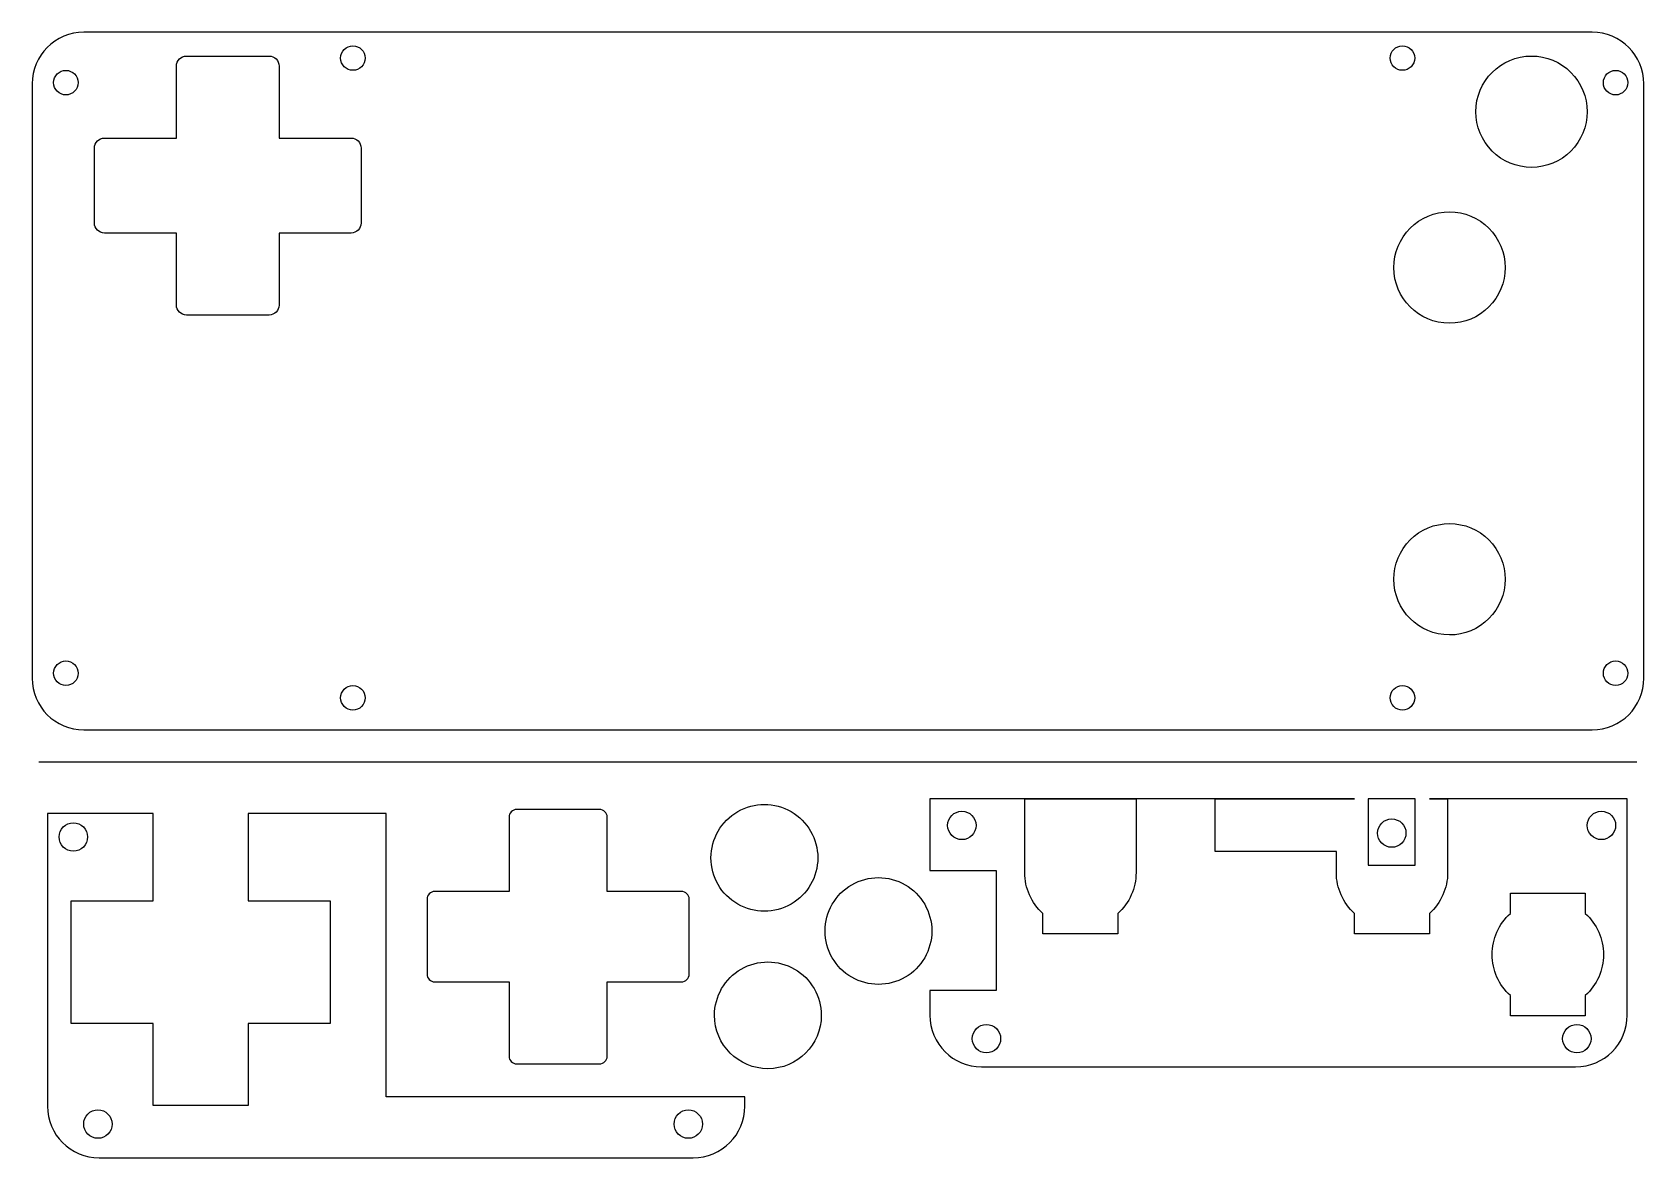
# Model space of a CAD drawing. Extents: x 10 to 135, y 10 to 97.
import ezdxf

# ---------------------------------------------------------------- set-up
doc = ezdxf.new("R2010")
doc.units = 0
doc.layers.get('0').update_dxf_attribs({"linetype": 'CONTINUOUS'})

msp = doc.modelspace()

# ---------------------------------------------------------------- linework, layer by layer
at = {"color": 7}
for p, q in [((130.800097, 97.130327), (14.000493, 97.130327)), ((21.941611, 95.288061), (28.341738, 95.288061)), ((21.941611, 95.288061), (21.941611, 95.288061)), ((34.831781, 96.082847), (34.831781, 96.082847)), ((116.111066, 96.082847), (116.111066, 96.082847)), ((126.106321, 95.288061), (126.106321, 95.288061)), ((12.606779, 94.178051), (12.606779, 94.178051)), ((29.116885, 94.512914), (29.116885, 88.93806)), ((132.621172, 94.178051), (132.621172, 94.178051)), ((10.00022, 93.13057), (10.00022, 47.130274)), ((134.79985, 47.130274), (134.79985, 93.13057)), ((15.59161, 88.93806), (21.166464, 88.93806)), ((29.116885, 88.93806), (34.691739, 88.93806)), ((119.756324, 83.223164), (119.756324, 83.223164)), ((21.166464, 76.01327), (21.166464, 81.588124)), ((34.691739, 81.588124), (29.116885, 81.588124)), ((28.341738, 75.238123), (21.941611, 75.238123)), ((119.756324, 59.093367), (119.756324, 59.093367)), ((12.606779, 48.458357), (12.606779, 48.458357)), ((132.621172, 48.458357), (132.621172, 48.458357)), ((34.831781, 46.553049), (34.831781, 46.553049)), ((116.111066, 46.553049), (116.111066, 46.553049)), ((14.000493, 43.130517), (130.800097, 43.130517)), ((10.513507, 40.65612), (134.270144, 40.65612)), ((80.019079, 37.788274), (79.519367, 37.788274)), ((79.519367, 37.788274), (79.519367, 32.236671)), ((112.402118, 37.788274), (80.019079, 37.788274)), ((86.862072, 32.081626), (86.862072, 37.787741)), ((86.862072, 37.787741), (95.482216, 37.787741)), ((101.612077, 33.706511), (101.612077, 37.787921)), ((101.612077, 37.787921), (112.402118, 37.787921)), ((112.402118, 37.787921), (112.402118, 37.788274)), ((113.46045, 37.787921), (113.46045, 32.660068)), ((117.104155, 37.787921), (113.46045, 37.787921)), ((117.104155, 33.15978), (117.104155, 37.787921)), ((133.018949, 37.788256), (118.201765, 37.788256)), ((118.201765, 37.788256), (118.201765, 37.787904)), ((118.201765, 37.787904), (119.612013, 37.787904)), ((133.519177, 37.788256), (133.018949, 37.788256)), ((133.519177, 21.037871), (133.519177, 37.788256)), ((11.684063, 36.64989), (11.183836, 36.64989)), ((11.183836, 36.64989), (11.183836, 14.000106)), ((19.376103, 36.64989), (11.684063, 36.64989)), ((19.376103, 29.89113), (19.376103, 36.64989)), ((37.400844, 36.64989), (26.726039, 36.64989)), ((26.726039, 36.64989), (26.726039, 29.89113)), ((37.400844, 33.006184), (37.400844, 36.64989)), ((46.923655, 36.367115), (46.923655, 30.617078)), ((53.923745, 36.967078), (47.523618, 36.967078)), ((115.285663, 36.232459), (115.285663, 36.232459)), ((83.091758, 35.726884), (83.091758, 35.726884)), ((132.622075, 35.72688), (132.622075, 35.72688)), ((12.080941, 34.831394), (12.080941, 34.831394)), ((110.99187, 33.706511), (101.612077, 33.706511)), ((110.99187, 32.087485), (110.99187, 33.706511)), ((37.400844, 14.706006), (37.400844, 33.006184)), ((113.46045, 32.660068), (117.104155, 32.660068)), ((117.104155, 32.660068), (117.104155, 33.15978)), ((79.519367, 32.236671), (84.64722, 32.236671)), ((84.64722, 32.236671), (84.64722, 22.936465)), ((46.923655, 30.617078), (41.173618, 30.617078)), ((60.273746, 30.617078), (54.523709, 30.617078)), ((124.467015, 28.913863), (124.467015, 30.481206)), ((124.467015, 30.481206), (130.266662, 30.481206)), ((130.266662, 30.481206), (130.266662, 28.913344)), ((13.026102, 20.390934), (13.026102, 29.89113)), ((13.026102, 29.89113), (19.376103, 29.89113)), ((26.726039, 29.89113), (33.07604, 29.89113)), ((33.07604, 29.89113), (33.07604, 20.390934)), ((88.271805, 27.33153), (88.271805, 28.89991)), ((94.071968, 28.899392), (94.071968, 27.33153)), ((118.201765, 28.899568), (118.201765, 27.331706)), ((94.071968, 27.33153), (88.271805, 27.33153)), ((118.201765, 27.331706), (112.402118, 27.331706)), ((131.67691, 25.731628), (131.67691, 25.731628)), ((41.173618, 23.617505), (46.923655, 23.617505)), ((54.523709, 17.867468), (54.523709, 23.617505)), ((54.523709, 23.617505), (60.273746, 23.617505)), ((84.64722, 22.936465), (79.519367, 22.936465)), ((79.519367, 22.936465), (79.519367, 21.037871)), ((124.467015, 20.981529), (124.467015, 22.550424)), ((130.266662, 22.549391), (130.266662, 20.981529)), ((19.376103, 20.390934), (13.026102, 20.390934)), ((19.376103, 14.040933), (19.376103, 20.390934)), ((33.07604, 20.390934), (26.726039, 20.390934)), ((26.726039, 20.390934), (26.726039, 14.040933)), ((130.266662, 20.981529), (124.467015, 20.981529)), ((84.997069, 19.216782), (84.997069, 19.216782)), ((130.716764, 19.216782), (130.716764, 19.216782)), ((83.519123, 17.038118), (129.51942, 17.038118)), ((26.726039, 14.040933), (19.376103, 14.040933)), ((52.846416, 14.706006), (37.400844, 14.706006)), ((65.18365, 14.706006), (52.846416, 14.706006)), ((65.18365, 14.000106), (65.18365, 14.706006)), ((13.986249, 12.606392), (13.986249, 12.606392)), ((59.705947, 12.606392), (59.705947, 12.606392)), ((15.183593, 9.999834), (61.183893, 9.999834))]:
    msp.add_line(p, q, dxfattribs=at)
at = {"color": 1}
for p, q in [((70.834735, 33.213829), (70.834735, 33.213829)), ((79.667324, 27.552463), (79.667324, 27.552463)), ((71.105167, 21.025679), (71.105167, 21.025679))]:
    msp.add_line(p, q, dxfattribs=at)
at = {"color": 7}
for points in [[(14.000493, 97.130327), (11.784495, 97.130327), (10.00022, 95.346576), (10.00022, 93.13057)], [(134.79985, 93.13057), (134.799673, 95.346576), (133.015961, 97.130327), (130.800097, 97.130327)], [(21.166464, 94.512914), (21.166528, 94.940989), (21.513535, 95.287997), (21.941611, 95.288061)], [(28.341738, 95.288061), (28.769813, 95.287997), (29.116821, 94.940989), (29.116885, 94.512914)], [(33.881452, 95.133033), (33.881501, 95.385013), (33.981657, 95.626652), (34.159882, 95.80478)], [(34.159882, 94.461285), (33.981657, 94.639414), (33.881501, 94.881052), (33.881452, 95.133033)], [(34.159882, 95.80478), (34.338108, 95.982909), (34.5798, 96.082934), (34.831781, 96.082847)], [(34.831781, 96.082847), (35.356306, 96.082745), (35.781493, 95.657559), (35.781596, 95.133033)], [(35.781596, 95.133033), (35.781493, 94.608507), (35.356306, 94.183321), (34.831781, 94.183219)], [(115.161252, 95.133033), (115.161355, 95.657558), (115.586541, 96.082744), (116.111066, 96.082847)], [(116.111066, 94.183219), (115.586541, 94.183322), (115.161355, 94.608508), (115.161252, 95.133033)], [(116.111066, 96.082847), (116.363047, 96.082934), (116.604739, 95.982909), (116.782965, 95.80478)], [(116.782965, 95.80478), (116.96119, 95.626652), (117.061346, 95.385013), (117.061395, 95.133033)], [(117.061395, 95.133033), (117.061346, 94.881052), (116.96119, 94.639414), (116.782965, 94.461285)], [(121.796509, 90.978248), (121.796634, 93.358455), (123.726136, 95.287957), (126.106321, 95.288061)], [(126.106321, 95.288061), (127.249423, 95.288149), (128.34574, 94.834128), (129.154088, 94.025878)], [(11.656449, 93.22824), (11.6565, 93.48022), (11.756656, 93.721858), (11.934882, 93.899986)], [(11.934882, 93.899986), (12.113107, 94.078114), (12.354799, 94.178138), (12.606779, 94.178051)], [(12.606779, 94.178051), (13.131302, 94.177947), (13.556487, 93.752764), (13.556592, 93.22824)], [(21.166464, 88.93806), (21.166464, 88.93806), (21.166464, 94.512914), (21.166464, 94.512914)], [(34.831781, 94.183219), (34.5798, 94.183132), (34.338108, 94.283157), (34.159882, 94.461285)], [(116.782965, 94.461285), (116.604739, 94.283157), (116.363047, 94.183132), (116.111066, 94.183219)], [(129.154088, 94.025878), (129.962436, 93.217628), (130.416596, 92.12136), (130.416656, 90.978248)], [(131.671361, 93.22824), (131.671466, 93.752763), (132.096649, 94.177946), (132.621172, 94.178051)], [(132.621172, 94.178051), (133.145695, 94.177948), (133.570881, 93.752764), (133.570986, 93.22824)], [(11.934697, 92.556157), (11.756457, 92.734398), (11.656361, 92.97617), (11.656449, 93.22824)], [(12.606779, 92.277908), (12.354709, 92.27782), (12.112937, 92.377916), (11.934697, 92.556157)], [(13.278527, 92.55634), (13.100399, 92.378114), (12.85876, 92.277958), (12.606779, 92.277908)], [(13.556592, 93.22824), (13.55668, 92.97626), (13.456656, 92.734566), (13.278527, 92.55634)], [(131.949425, 92.556341), (131.771297, 92.734567), (131.671273, 92.97626), (131.671361, 93.22824)], [(132.621172, 92.277908), (132.369191, 92.277958), (132.127553, 92.378115), (131.949425, 92.556341)], [(133.29292, 92.55634), (133.114792, 92.378114), (132.873153, 92.277957), (132.621172, 92.277908)], [(133.570986, 93.22824), (133.571074, 92.976259), (133.471049, 92.734566), (133.29292, 92.55634)], [(123.058708, 87.930466), (122.250458, 88.738814), (121.79643, 89.835136), (121.796509, 90.978248)], [(130.416656, 90.978248), (130.416735, 89.835046), (129.962635, 88.738644), (129.154273, 87.930281)], [(14.816464, 88.162913), (14.816527, 88.590988), (15.163535, 88.937996), (15.59161, 88.93806)], [(34.691739, 88.93806), (35.119815, 88.937997), (35.466823, 88.590989), (35.466887, 88.162913)], [(14.816464, 82.363269), (14.816464, 82.363269), (14.816464, 88.162913), (14.816464, 88.162913)], [(35.466887, 88.162913), (35.466887, 88.162913), (35.466887, 82.363269), (35.466887, 82.363269)], [(126.106321, 86.667914), (124.96322, 86.667963), (123.866957, 87.122118), (123.058708, 87.930466)], [(129.154273, 87.930281), (128.34591, 87.121919), (127.249514, 86.667825), (126.106321, 86.667914)], [(116.70871, 81.960615), (117.51696, 82.768961), (118.613222, 83.223115), (119.756324, 83.223164)], [(119.756324, 83.223164), (120.899515, 83.223251), (121.995909, 82.769158), (122.804271, 81.960797)], [(15.59161, 81.588124), (15.163535, 81.588188), (14.816528, 81.935195), (14.816464, 82.363269)], [(21.166464, 81.588124), (21.166464, 81.588124), (15.59161, 81.588124), (15.59161, 81.588124)], [(29.116885, 81.588124), (29.116885, 81.588124), (29.116885, 76.01327), (29.116885, 76.01327)], [(35.466887, 82.363269), (35.466822, 81.935194), (35.119814, 81.588187), (34.691739, 81.588124)], [(115.446508, 78.912834), (115.446431, 80.055946), (115.900459, 81.152268), (116.70871, 81.960615)], [(122.804271, 81.960797), (123.612633, 81.152435), (124.066732, 80.056035), (124.066655, 78.912834)], [(119.756324, 74.603018), (117.376135, 74.60312), (115.446631, 76.532624), (115.446508, 78.912834)], [(124.066655, 78.912834), (124.066596, 77.769722), (123.612437, 76.673454), (122.80409, 75.865204)], [(21.941611, 75.238123), (21.513535, 75.238187), (21.166528, 75.585195), (21.166464, 76.01327)], [(29.116885, 76.01327), (29.116821, 75.585194), (28.769813, 75.238187), (28.341738, 75.238123)], [(122.80409, 75.865204), (121.995743, 75.056953), (120.899426, 74.60293), (119.756324, 74.603018)], [(116.708711, 57.830818), (117.516961, 58.639164), (118.613223, 59.093318), (119.756324, 59.093367)], [(119.756324, 59.093367), (120.899515, 59.093454), (121.995909, 58.639361), (122.804271, 57.831)], [(115.446508, 54.783039), (115.446431, 55.92615), (115.90046, 57.022472), (116.708711, 57.830818)], [(122.804271, 57.831), (123.612632, 57.022639), (124.066732, 55.92624), (124.066655, 54.783039)], [(119.756324, 50.473223), (117.376135, 50.473325), (115.446631, 52.402829), (115.446508, 54.783039)], [(124.066655, 54.783039), (124.066596, 53.639927), (123.612437, 52.543659), (122.80409, 51.735408)], [(122.80409, 51.735408), (121.995743, 50.927158), (120.899426, 50.473135), (119.756324, 50.473223)], [(11.656449, 47.508031), (11.656363, 47.760101), (11.756459, 48.00187), (11.934699, 48.18011)], [(11.934879, 46.836281), (11.756653, 47.014411), (11.656498, 47.25605), (11.656449, 47.508031)], [(11.934699, 48.18011), (12.11294, 48.358349), (12.35471, 48.458444), (12.606779, 48.458357)], [(12.606779, 48.458357), (12.858759, 48.458307), (13.100396, 48.358152), (13.278525, 48.179927)], [(13.556592, 47.508031), (13.556491, 46.983505), (13.131305, 46.558317), (12.606779, 46.558214)], [(13.278525, 48.179927), (13.456653, 48.001702), (13.556678, 47.760011), (13.556592, 47.508031)], [(131.671361, 47.508031), (131.671275, 47.760011), (131.7713, 48.001702), (131.949428, 48.179926)], [(132.621172, 46.558214), (132.096647, 46.558319), (131.671462, 46.983506), (131.671361, 47.508031)], [(131.949428, 48.179926), (132.127556, 48.358151), (132.369192, 48.458307), (132.621172, 48.458357)], [(132.621172, 48.458357), (132.873152, 48.458307), (133.114789, 48.358152), (133.292918, 48.179927)], [(133.570986, 47.508031), (133.570885, 46.983505), (133.145698, 46.558317), (132.621172, 46.558214)], [(133.292918, 48.179927), (133.471047, 48.001703), (133.571072, 47.760011), (133.570986, 47.508031)], [(10.00022, 47.130274), (10.00022, 44.914279), (11.784507, 43.130517), (14.000493, 43.130517)], [(12.606779, 46.558214), (12.354798, 46.558126), (12.113105, 46.658152), (11.934879, 46.836281)], [(33.881452, 45.603235), (33.881501, 45.855216), (33.981657, 46.096854), (34.159882, 46.274983)], [(34.159882, 46.274983), (34.338108, 46.453112), (34.5798, 46.553136), (34.831781, 46.553049)], [(34.831781, 46.553049), (35.356306, 46.552947), (35.781493, 46.127761), (35.781596, 45.603235)], [(115.161252, 45.603235), (115.161355, 46.127761), (115.586541, 46.552946), (116.111066, 46.553049)], [(116.111066, 46.553049), (116.363047, 46.553136), (116.604739, 46.453112), (116.782965, 46.274983)], [(116.782965, 46.274983), (116.96119, 46.096854), (117.061346, 45.855216), (117.061395, 45.603235)], [(130.800097, 43.130517), (133.016088, 43.130517), (134.79985, 44.914272), (134.79985, 47.130274)], [(34.1597, 44.931155), (33.98146, 45.109395), (33.881364, 45.351166), (33.881452, 45.603235)], [(34.831781, 44.652906), (34.579711, 44.652819), (34.33794, 44.752915), (34.1597, 44.931155)], [(35.503529, 44.931337), (35.3254, 44.753111), (35.083761, 44.652955), (34.831781, 44.652906)], [(35.781596, 45.603235), (35.781683, 45.351255), (35.681658, 45.109562), (35.503529, 44.931337)], [(115.439319, 44.931337), (115.26119, 45.109562), (115.161165, 45.351255), (115.161252, 45.603235)], [(116.111066, 44.652906), (115.859086, 44.652956), (115.617447, 44.753112), (115.439319, 44.931337)], [(116.783147, 44.931155), (116.604906, 44.752915), (116.363136, 44.652819), (116.111066, 44.652906)], [(117.061395, 45.603235), (117.061482, 45.351166), (116.961387, 45.109395), (116.783147, 44.931155)], [(95.482216, 37.787741), (95.482216, 37.787741), (95.482216, 32.081626), (95.482216, 32.081626)], [(119.612013, 37.787904), (119.612013, 37.787904), (119.612013, 32.086956), (119.612013, 32.086956)], [(47.523618, 36.967078), (47.192321, 36.96695), (46.923784, 36.698412), (46.923655, 36.367115)], [(54.523709, 36.367115), (54.52358, 36.698412), (54.255042, 36.96695), (53.923745, 36.967078)], [(54.523709, 30.617078), (54.523709, 30.617078), (54.523709, 36.367115), (54.523709, 36.367115)], [(80.891892, 35.726884), (80.892072, 36.334345), (81.384623, 36.826665), (81.992085, 36.826557)], [(81.992085, 36.826557), (82.599343, 36.826378), (83.091579, 36.334142), (83.091758, 35.726884)], [(114.18547, 35.132786), (114.18565, 35.740247), (114.678201, 36.232566), (115.285663, 36.232459)], [(115.285663, 36.232459), (115.892921, 36.23228), (116.385157, 35.740044), (116.385336, 35.132786)], [(130.42169, 35.72688), (130.421869, 36.334341), (130.914421, 36.826661), (131.521883, 36.826554)], [(131.521883, 36.826554), (132.129344, 36.826661), (132.621896, 36.334341), (132.622075, 35.72688)], [(12.080941, 34.831394), (12.081118, 35.438855), (12.573668, 35.931176), (13.18113, 35.931071)], [(13.18113, 35.931071), (13.788593, 35.931178), (14.281145, 35.438857), (14.281322, 34.831394)], [(81.214076, 34.948876), (81.007738, 35.155212), (80.891842, 35.435079), (80.891892, 35.726884)], [(81.992085, 34.626695), (81.70028, 34.626643), (81.420413, 34.742539), (81.214076, 34.948876)], [(83.091758, 35.726884), (83.091864, 35.119424), (82.599545, 34.626874), (81.992085, 34.626695)], [(114.507652, 34.354775), (114.301315, 34.561113), (114.185419, 34.840981), (114.18547, 35.132786)], [(116.385336, 35.132786), (116.385444, 34.525324), (115.893124, 34.032773), (115.285663, 34.032593)], [(130.743873, 34.948872), (130.537536, 35.155209), (130.42164, 35.435076), (130.42169, 35.72688)], [(131.521883, 34.626691), (131.230078, 34.62664), (130.950211, 34.742536), (130.743873, 34.948872)], [(132.299892, 34.948872), (132.093554, 34.742536), (131.813687, 34.62664), (131.521883, 34.626691)], [(132.622075, 35.72688), (132.622125, 35.435076), (132.506229, 35.155209), (132.299892, 34.948872)], [(12.403123, 34.053387), (12.196787, 34.259724), (12.08089, 34.53959), (12.080941, 34.831394)], [(13.18113, 33.731205), (12.889326, 33.731155), (12.609459, 33.847051), (12.403123, 34.053387)], [(13.959139, 34.053386), (13.752802, 33.847049), (13.472934, 33.731154), (13.18113, 33.731205)], [(14.281322, 34.831394), (14.281373, 34.53959), (14.165476, 34.259722), (13.959139, 34.053386)], [(115.285663, 34.032593), (114.993858, 34.032542), (114.71399, 34.148438), (114.507652, 34.354775)], [(88.271805, 28.89991), (87.375576, 29.715199), (86.86389, 30.870054), (86.862072, 32.081626)], [(95.482216, 32.081626), (95.480412, 30.869795), (94.968521, 29.71471), (94.071968, 28.899392)], [(110.99187, 32.081806), (110.991869, 32.083699), (110.991869, 32.085592), (110.99187, 32.087485)], [(112.402118, 28.899568), (111.505564, 29.714887), (110.993673, 30.869973), (110.99187, 32.081806)], [(119.612013, 32.081806), (119.61021, 30.869973), (119.09832, 29.714887), (118.201765, 28.899568)], [(119.612013, 32.086956), (119.612014, 32.085239), (119.612014, 32.083523), (119.612013, 32.081806)], [(41.173618, 30.617078), (40.842321, 30.616949), (40.573783, 30.348412), (40.573654, 30.017115)], [(40.573654, 30.017115), (40.573654, 30.017115), (40.573654, 24.217468), (40.573654, 24.217468)], [(60.873709, 30.017115), (60.87358, 30.348412), (60.605043, 30.616949), (60.273746, 30.617078)], [(60.873709, 24.217468), (60.873709, 24.217468), (60.873709, 30.017115), (60.873709, 30.017115)], [(112.402118, 27.331706), (112.402118, 27.331706), (112.402118, 28.899568), (112.402118, 28.899568)], [(123.056767, 25.731628), (123.058571, 26.94346), (123.570462, 28.098544), (124.467015, 28.913863)], [(130.266662, 28.913344), (131.163082, 28.098147), (131.67496, 26.943279), (131.67691, 25.731628)], [(124.467015, 22.550424), (123.570726, 23.365501), (123.058861, 24.520156), (123.056767, 25.731628)], [(131.67691, 25.731628), (131.675107, 24.519796), (131.163217, 23.36471), (130.266662, 22.549391)], [(40.573654, 24.217468), (40.573783, 23.886171), (40.842321, 23.617634), (41.173618, 23.617505)], [(60.273746, 23.617505), (60.605043, 23.617634), (60.87358, 23.886171), (60.873709, 24.217468)], [(46.923655, 23.617505), (46.923655, 23.617505), (46.923655, 17.867468), (46.923655, 17.867468)], [(79.519367, 21.037871), (79.519367, 18.821876), (81.303121, 17.038118), (83.519123, 17.038118)], [(82.797203, 19.216782), (82.797098, 19.824243), (83.289419, 20.316793), (83.896881, 20.31697)], [(83.896881, 20.31697), (84.188684, 20.317021), (84.468551, 20.201125), (84.674887, 19.994788)], [(84.674887, 19.994788), (84.881224, 19.788452), (84.99712, 19.508585), (84.997069, 19.216782)], [(128.516898, 19.216782), (128.516847, 19.508586), (128.632744, 19.788453), (128.839081, 19.99479)], [(128.839081, 19.99479), (129.045418, 20.201126), (129.325286, 20.317022), (129.61709, 20.31697)], [(129.51942, 17.038118), (131.735426, 17.03829), (133.519177, 18.822006), (133.519177, 21.037871)], [(129.61709, 20.31697), (130.22455, 20.316791), (130.716869, 19.824242), (130.716764, 19.216782)], [(83.896881, 18.116589), (83.289418, 18.116767), (82.797096, 18.609319), (82.797203, 19.216782)], [(84.997069, 19.216782), (84.997121, 18.924977), (84.881225, 18.64511), (84.674889, 18.438773)], [(128.83908, 18.438771), (128.632743, 18.645109), (128.516846, 18.924977), (128.516898, 19.216782)], [(130.716764, 19.216782), (130.716871, 18.60932), (130.224551, 18.116769), (129.61709, 18.116589)], [(46.923655, 17.867468), (46.923784, 17.53617), (47.192321, 17.267633), (47.523618, 17.267504)], [(53.923745, 17.267504), (54.255042, 17.267633), (54.52358, 17.53617), (54.523709, 17.867468)], [(84.674889, 18.438773), (84.468552, 18.232436), (84.188685, 18.116539), (83.896881, 18.116589)], [(129.61709, 18.116589), (129.325285, 18.116538), (129.045417, 18.232434), (128.83908, 18.438771)], [(47.523618, 17.267504), (47.523618, 17.267504), (53.923745, 17.267504), (53.923745, 17.267504)], [(11.183836, 14.000106), (11.183836, 11.784107), (12.967587, 9.999834), (15.183593, 9.999834)], [(61.183893, 9.999834), (63.399888, 9.999834), (65.18365, 11.784121), (65.18365, 14.000106)], [(15.085926, 11.506204), (14.478465, 11.506381), (13.986144, 11.998931), (13.986249, 12.606392)], [(13.986249, 12.606392), (13.986426, 13.213654), (14.478665, 13.705892), (15.085926, 13.70607)], [(15.085926, 13.70607), (15.693387, 13.706175), (16.185938, 13.213854), (16.186115, 12.606392)], [(16.186115, 12.606392), (16.186165, 12.314589), (16.070269, 12.034722), (15.863933, 11.828386)], [(60.028129, 11.828386), (59.821792, 12.034722), (59.705896, 12.314589), (59.705947, 12.606392)], [(59.705947, 12.606392), (59.706124, 13.213854), (60.198674, 13.706175), (60.806135, 13.70607)], [(60.806135, 13.70607), (61.413397, 13.705892), (61.905636, 13.213654), (61.905813, 12.606392)], [(61.905813, 12.606392), (61.905918, 11.998931), (61.413597, 11.506381), (60.806135, 11.506204)], [(15.863933, 11.828386), (15.657596, 11.622049), (15.37773, 11.506153), (15.085926, 11.506204)], [(60.806135, 11.506204), (60.514332, 11.506153), (60.234465, 11.622049), (60.028129, 11.828386)]]:
    msp.add_open_spline(points, degree=3, dxfattribs=at)
at = {"color": 1}
for points in [[(64.632234, 36.794836), (65.911608, 37.533481), (67.487861, 37.533481), (68.767234, 36.794836)], [(62.564734, 33.213829), (62.564734, 34.691119), (63.352861, 36.056191), (64.632234, 36.794836)], [(68.767234, 36.794836), (70.046608, 36.056191), (70.834735, 34.691119), (70.834735, 33.213829)], [(64.632234, 29.632822), (63.352861, 30.371467), (62.564734, 31.736539), (62.564734, 33.213829)], [(70.834735, 33.213829), (70.834735, 31.736539), (70.046608, 30.371467), (68.767234, 29.632822)], [(73.464824, 31.13347), (74.744198, 31.872115), (76.320451, 31.872115), (77.599824, 31.13347)], [(71.397324, 27.552463), (71.397324, 29.029753), (72.185451, 30.394825), (73.464824, 31.13347)], [(77.599824, 31.13347), (78.879198, 30.394825), (79.667324, 29.029753), (79.667324, 27.552463)], [(68.767234, 29.632822), (67.487861, 28.894177), (65.911608, 28.894177), (64.632234, 29.632822)], [(73.464824, 23.971457), (72.185451, 24.710101), (71.397324, 26.075174), (71.397324, 27.552463)], [(79.667324, 27.552463), (79.667324, 26.075174), (78.879198, 24.710101), (77.599824, 23.971457)], [(64.902666, 24.606686), (66.18204, 25.345331), (67.758293, 25.345331), (69.037666, 24.606686)], [(62.835166, 21.025679), (62.835166, 22.502969), (63.623293, 23.868041), (64.902666, 24.606686)], [(69.037666, 24.606686), (70.31704, 23.868041), (71.105167, 22.502969), (71.105167, 21.025679)], [(77.599824, 23.971457), (76.320451, 23.232812), (74.744198, 23.232812), (73.464824, 23.971457)], [(66.970166, 16.890688), (64.686469, 16.890688), (62.835166, 18.741987), (62.835166, 21.025679)], [(71.105167, 21.025679), (71.105166, 18.741987), (69.253864, 16.890688), (66.970166, 16.890688)]]:
    msp.add_open_spline(points, degree=3, dxfattribs=at)

doc.saveas('drawing.dxf')
